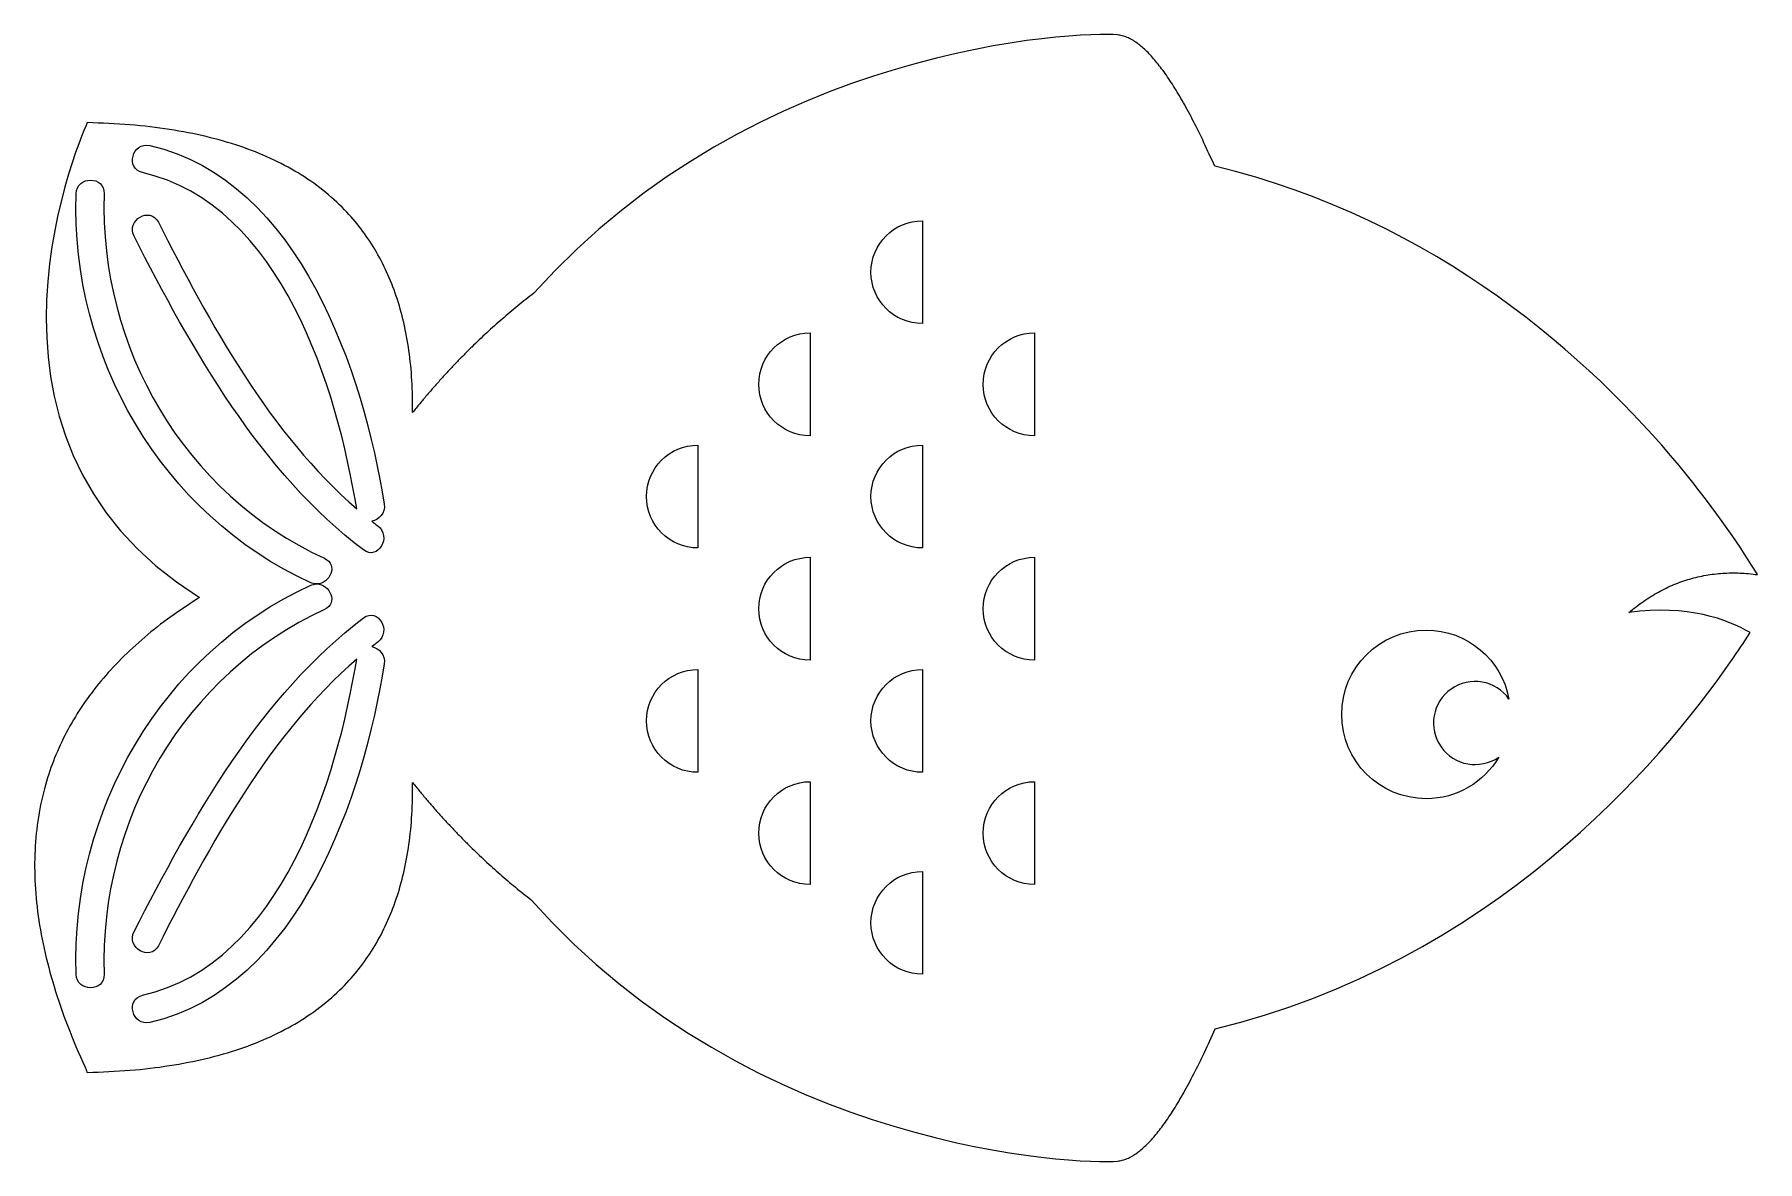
# Model space of a CAD drawing. Header units: millimetres. Extents: x -44.6 to 2.1, y 15.6 to 46.1.
import ezdxf

# ---------------------------------------------------------------- set-up
doc = ezdxf.new("R2010")
doc.units = ezdxf.units.MM
doc.layers.get('0').update_dxf_attribs({"linetype": 'CONTINUOUS'})

msp = doc.modelspace()

# ---------------------------------------------------------------- linework, layer by layer
for p, q in [((-20.53, 41.064), (-20.53, 38.277)), ((-23.571, 38.024), (-23.571, 35.236)), ((-17.489, 38.024), (-17.489, 35.236)), ((-26.612, 34.983), (-26.612, 32.195)), ((-20.53, 34.983), (-20.53, 32.195)), ((-23.571, 31.942), (-23.571, 29.154)), ((-17.489, 31.942), (-17.489, 29.154)), ((2.102, 31.472), (2.102, 31.473)), ((2.102, 31.473), (2.103, 31.473)), ((-26.612, 28.901), (-26.612, 26.113)), ((-20.53, 28.901), (-20.53, 26.113)), ((-23.571, 25.859), (-23.571, 23.072)), ((-17.489, 25.859), (-17.489, 23.072)), ((-20.53, 23.427), (-20.53, 20.639))]:
    msp.add_line(p, q)
msp.add_arc((-5.552, 27.45), 1.126, 35.3004, 304.7304)
msp.add_ellipse((0.403, 29.085), major_axis=(2.609, 3.578), ratio=0.175036, start_param=4.846297, end_param=5.068443)
for points, degree in [([(-15.239, 46.103), (-16.266, 46.201), (-25.019, 45.847), (-31.059, 39.103)], 3), ([(-12.608, 42.544), (-14.131, 45.998), (-15.239, 46.103)], 2), ([(-43.16, 43.725), (-43.16, 43.725), (-47.113, 35.211), (-40.118, 30.852)], 3), ([(-34.343, 35.869), (-34.262, 43.537), (-43.16, 43.725)], 2), ([(-41.664, 42.369), (-42.142, 42.478), (-41.939, 43.211), (-41.462, 43.102)], 3), ([(-41.462, 43.102), (-37.388, 42.173), (-35.673, 36.894), (-35.115, 33.385)], 3), ([(-0.025, 34.429), (-2.412, 37.3), (-6.556, 41.086), (-12.608, 42.544)], 3), ([(-43.464, 41.798), (-43.448, 42.287), (-42.687, 42.289), (-42.703, 41.798)], 3), ([(-35.859, 33.255), (-36.385, 36.497), (-37.892, 41.509), (-41.664, 42.369)], 3), ([(-37.117, 31.257), (-41.151, 33.11), (-43.609, 37.366), (-43.464, 41.798)], 3), ([(-42.703, 41.798), (-42.84, 37.62), (-40.536, 33.661), (-36.733, 31.914)], 3), ([(-41.891, 40.644), (-42.113, 41.08), (-41.457, 41.464), (-41.235, 41.027)], 3), ([(-35.673, 32.14), (-38.437, 34.216), (-40.348, 37.607), (-41.891, 40.644)], 3), ([(-41.235, 41.027), (-39.865, 38.332), (-38.199, 35.271), (-35.859, 33.255)], 3), ([(-21.923, 39.67), (-21.923, 40.44), (-21.299, 41.064), (-20.53, 41.064)], 3), ([(-20.53, 38.277), (-21.3, 38.277), (-21.923, 38.901), (-21.923, 39.67)], 3), ([(-31.059, 39.103), (-32.858, 37.722), (-34.343, 35.869)], 2), ([(-24.964, 36.63), (-24.964, 37.4), (-24.34, 38.024), (-23.571, 38.024)], 3), ([(-18.883, 36.63), (-18.883, 37.4), (-18.259, 38.024), (-17.489, 38.024)], 3), ([(-23.571, 35.236), (-24.34, 35.236), (-24.964, 35.86), (-24.964, 36.63)], 3), ([(-17.489, 35.236), (-18.259, 35.236), (-18.883, 35.86), (-18.883, 36.63)], 3), ([(-28.005, 33.589), (-28.005, 34.359), (-27.381, 34.983), (-26.612, 34.983)], 3), ([(-21.923, 33.589), (-21.923, 34.359), (-21.299, 34.983), (-20.53, 34.983)], 3), ([(2.103, 31.473), (1.717, 32.109), (1.011, 33.183), (-0.025, 34.429)], 3), ([(-35.115, 33.385), (-35.075, 33.135), (-35.255, 32.959), (-35.447, 32.917)], 3), ([(-26.612, 32.195), (-27.381, 32.195), (-28.005, 32.819), (-28.005, 33.589)], 3), ([(-20.53, 32.195), (-21.3, 32.195), (-21.923, 32.819), (-21.923, 33.589)], 3), ([(-35.289, 32.796), (-34.903, 32.505), (-35.281, 31.845), (-35.673, 32.14)], 3), ([(-35.447, 32.917), (-35.395, 32.876), (-35.342, 32.836), (-35.289, 32.796)], 3), ([(-36.733, 31.914), (-36.348, 31.737), (-36.586, 31.222), (-36.944, 31.219)], 3), ([(-24.964, 30.547), (-24.964, 31.318), (-24.34, 31.942), (-23.571, 31.942)], 3), ([(-18.883, 30.547), (-18.883, 31.318), (-18.259, 31.942), (-17.489, 31.942)], 3), ([(-1.384, 30.445), (0.147, 31.74), (2.102, 31.472)], 2), ([(-40.118, 30.852), (-47.113, 26.493), (-43.16, 17.978)], 2), ([(-43.464, 20.639), (-43.609, 25.072), (-41.151, 29.327), (-37.117, 31.18)], 3), ([(-36.951, 31.219), (-37.005, 31.219), (-37.061, 31.231), (-37.117, 31.257)], 3), ([(-37.117, 31.18), (-37.061, 31.206), (-37.005, 31.218), (-36.951, 31.219)], 3), ([(-36.944, 31.219), (-36.586, 31.215), (-36.348, 30.701), (-36.733, 30.524)], 3), ([(-36.733, 30.524), (-40.536, 28.777), (-42.84, 24.818), (-42.703, 20.639)], 3), ([(-35.673, 30.298), (-35.281, 30.593), (-34.903, 29.933), (-35.289, 29.642)], 3), ([(-23.571, 29.154), (-24.34, 29.154), (-24.964, 29.778), (-24.964, 30.547)], 3), ([(-17.489, 29.154), (-18.259, 29.154), (-18.883, 29.778), (-18.883, 30.547)], 3), ([(1.899, 29.904), (1.297, 30.254), (0.207, 30.668), (-1.384, 30.445)], 3), ([(-41.891, 21.794), (-40.348, 24.831), (-38.437, 28.221), (-35.673, 30.298)], 3), ([(-9.167, 27.684), (-9.167, 28.946), (-8.144, 29.97), (-6.881, 29.97)], 3), ([(-6.881, 29.97), (-5.761, 29.97), (-4.829, 29.164), (-4.633, 28.1)], 3), ([(-35.289, 29.642), (-35.343, 29.602), (-35.395, 29.562), (-35.448, 29.521)], 3), ([(-35.448, 29.521), (-35.255, 29.478), (-35.075, 29.303), (-35.115, 29.053)], 3), ([(-41.664, 20.068), (-37.892, 20.928), (-36.385, 25.941), (-35.859, 29.183)], 3), ([(-35.115, 29.053), (-35.673, 25.543), (-37.388, 20.264), (-41.462, 19.335)], 3), ([(-35.859, 29.183), (-38.199, 27.167), (-39.865, 24.106), (-41.235, 21.411)], 3), ([(-12.595, 19.163), (-5.123, 20.968), (-0.563, 26.32), (1.372, 29.11)], 3), ([(-28.005, 27.507), (-28.005, 28.277), (-27.381, 28.901), (-26.612, 28.901)], 3), ([(-21.923, 27.507), (-21.923, 28.277), (-21.299, 28.901), (-20.53, 28.901)], 3), ([(-6.881, 25.398), (-8.144, 25.398), (-9.167, 26.421), (-9.167, 27.684)], 3), ([(-26.612, 26.113), (-27.381, 26.113), (-28.005, 26.737), (-28.005, 27.507)], 3), ([(-20.53, 26.113), (-21.3, 26.113), (-21.923, 26.737), (-21.923, 27.507)], 3), ([(-4.91, 26.524), (-5.308, 25.85), (-6.042, 25.398), (-6.881, 25.398)], 3), ([(-43.16, 17.978), (-34.262, 18.166), (-34.343, 25.834)], 2), ([(-34.343, 25.834), (-32.889, 24.021), (-31.135, 22.659)], 2), ([(-24.964, 24.465), (-24.964, 25.235), (-24.34, 25.859), (-23.571, 25.859)], 3), ([(-18.883, 24.465), (-18.883, 25.235), (-18.259, 25.859), (-17.489, 25.859)], 3), ([(-23.571, 23.072), (-24.34, 23.072), (-24.964, 23.696), (-24.964, 24.465)], 3), ([(-17.489, 23.072), (-18.259, 23.072), (-18.883, 23.696), (-18.883, 24.465)], 3), ([(-21.923, 22.033), (-21.923, 22.803), (-21.299, 23.427), (-20.53, 23.427)], 3), ([(-31.135, 22.659), (-25.092, 15.833), (-16.27, 15.476), (-15.239, 15.574)], 3), ([(-20.53, 20.639), (-21.3, 20.639), (-21.923, 21.263), (-21.923, 22.033)], 3), ([(-41.235, 21.411), (-41.457, 20.973), (-42.113, 21.358), (-41.891, 21.794)], 3), ([(-42.703, 20.639), (-42.687, 20.149), (-43.448, 20.15), (-43.464, 20.639)], 3), ([(-41.462, 19.335), (-41.939, 19.226), (-42.142, 19.959), (-41.664, 20.068)], 3), ([(-15.239, 15.574), (-14.127, 15.68), (-12.595, 19.163)], 2)]:
    msp.add_open_spline(points, degree=degree)

doc.saveas('drawing.dxf')
